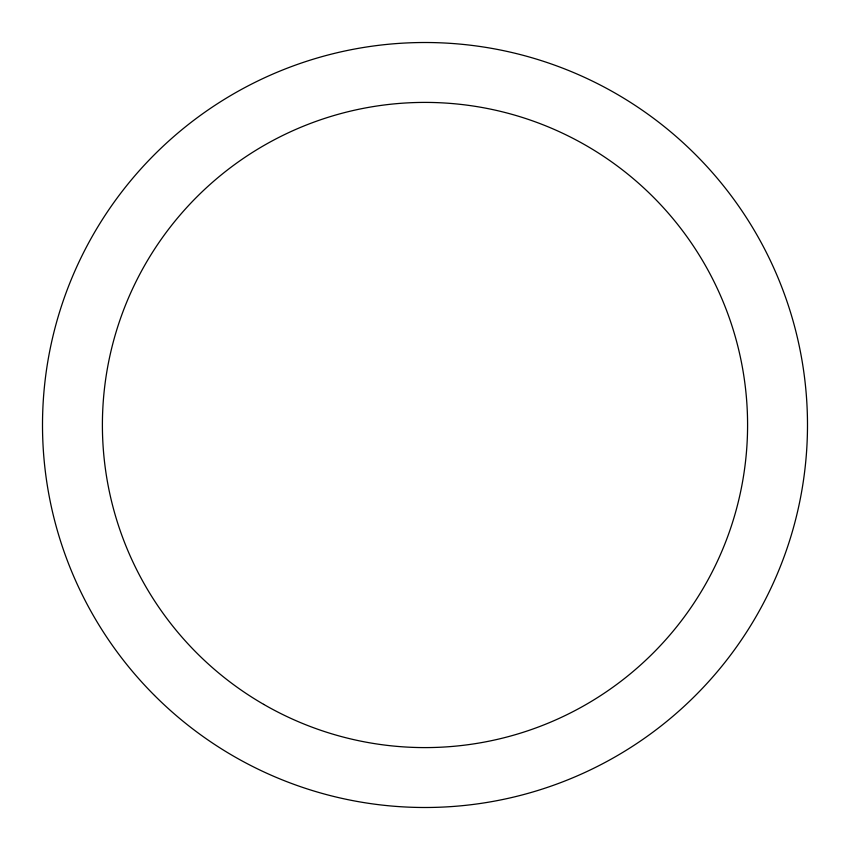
<?xml version="1.0" encoding="UTF-8"?>
<svg xmlns="http://www.w3.org/2000/svg" width="850" height="850" viewBox="0 0 850 850"><rect width="100%" height="100%" fill="white"/><g stroke="black" fill="none" stroke-linecap="round" stroke-linejoin="round"><path stroke-width="1.27" d="M154.53 695.47A382.5 382.5 0 0 0 794.463 523.993A382.5 382.5 0 0 0 326.007 55.537A382.5 382.5 0 0 0 154.53 695.47M263.702 704.374A322.586 322.586 0 0 0 747.586 425A322.586 322.586 0 0 0 263.702 145.626A322.586 322.586 0 0 0 263.702 704.374"/></g></svg>
